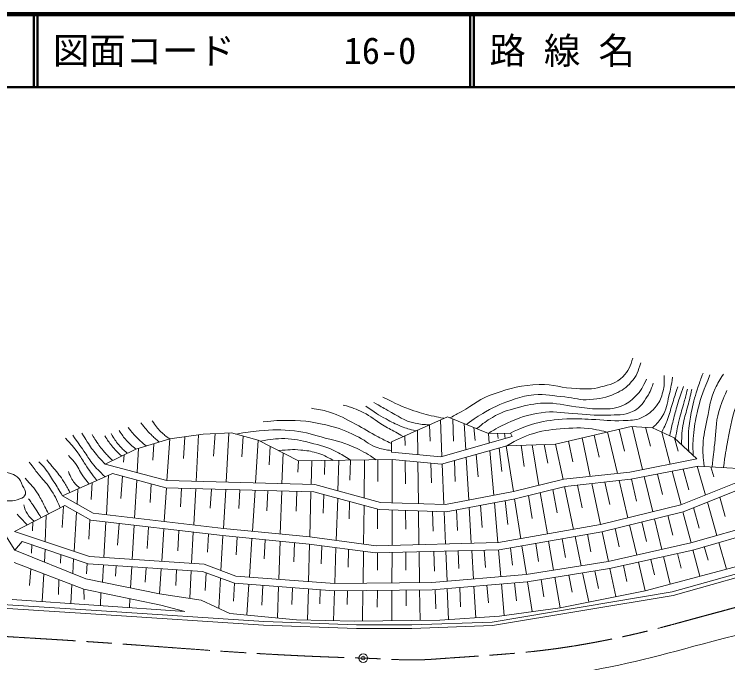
# Model space of a CAD drawing. Units: millimetres, scale not verified. Extents: x 40000 to 680000, y 20000 to 380000.
# Drawn here: x 115061 to 213136, y 290873 to 380000 of the extents above; entities that cross this region are included whole.
import ezdxf
from ezdxf.enums import TextEntityAlignment as Align

# ---------------------------------------------------------------- set-up
doc = ezdxf.new("R2010")
doc.units = ezdxf.units.MM
doc.header["$LTSCALE"] = 1000
doc.header["$PDMODE"] = 32
doc.header["$PDSIZE"] = 500
doc.linetypes.add('CHAIN', pattern=[18.5, 12, -1.5, 3.5, -1.5])
for name, color, linetype, lineweight in [('M-BGD', 7, 'Continuous', 13), ('M-BMK', 2, 'CHAIN', 13), ('M-BMK-SRVR', 3, 'Continuous', 13), ('M-TTL', 2, 'Continuous', 140), ('M-TTL-LINE', 7, 'Continuous', 50), ('M-TTL-TXT', 7, 'Continuous', 13)]:
    doc.layers.add(name, color=color, linetype=linetype, lineweight=lineweight)
doc.styles.add('ＭＳ ゴシック', font='')
doc.styles.get('ＭＳ ゴシック').set_extended_font_data('MS Gothic')

msp = doc.modelspace()

# ---------------------------------------------------------------- linework, layer by layer
at = {"layer": 'M-BGD'}
for p, q in [((166898, 321223), (174602, 324692)), ((174602, 324692), (180236, 322402)), ((173642, 324259), (173848, 319219)), ((175330, 324396), (175458, 321324)), ((176898, 323758), (177115, 320145)), ((170471, 322831), (170517, 319478)), ((172142, 323584), (172218, 321313)), ((178249, 323210), (178396, 321419)), ((189482, 320912), (199841, 323347)), ((198232, 322968), (198962, 319942)), ((199841, 323347), (202812, 323174)), ((200007, 323337), (201436, 317424)), ((201855, 323230), (202510, 320629)), ((202812, 323174), (205756, 321793)), ((136433, 321628), (141037, 322307)), ((138487, 321931), (138306, 318957)), ((140404, 322214), (140053, 315796)), ((141037, 322307), (144938, 322452)), ((142657, 322367), (142460, 319276)), ((144575, 322439), (144180, 315682)), ((144938, 322452), (148603, 321459)), ((146523, 322023), (146355, 319186)), ((168769, 322065), (168779, 320737)), ((180236, 322402), (183289, 322438)), ((180236, 322402), (180353, 321063)), ((181480, 322417), (181563, 321689)), ((182432, 322428), (182547, 321685)), ((183289, 322438), (183490, 321952)), ((193120, 321767), (194243, 316482)), ((194774, 322155), (195451, 319133)), ((196625, 322591), (197974, 316892)), ((204084, 322577), (205244, 318171)), ((205756, 321793), (208901, 318889)), ((205827, 321727), (206320, 319935)), ((131780, 320247), (136433, 321628)), ((134242, 320978), (134103, 318729)), ((136433, 321628), (136056, 315906)), ((148603, 321459), (148222, 315571)), ((148603, 321459), (154111, 318616)), ((166939, 319824), (166898, 321223)), ((182749, 320703), (189482, 320912)), ((184739, 320764), (185174, 317845)), ((186232, 320811), (187190, 315245)), ((187905, 320863), (188388, 318315)), ((190500, 316056), (189482, 320912)), ((191250, 321327), (191830, 318472)), ((127549, 318181), (131780, 320247)), ((132150, 320357), (131957, 316998)), ((150223, 320623), (150092, 318062)), ((180441, 320048), (180977, 313874)), ((181708, 320408), (182076, 317175)), ((182702, 320689), (183683, 314386)), ((130160, 319456), (130086, 318435)), ((152004, 319704), (151860, 315471)), ((154111, 318616), (167011, 318812)), ((163224, 318755), (163156, 313512)), ((165028, 318782), (165020, 315793)), ((167011, 318812), (167000, 312858)), ((177177, 319123), (177531, 313221)), ((178553, 319513), (178809, 316402)), ((154111, 318616), (154041, 317054)), ((155953, 318644), (155866, 315361)), ((157774, 318672), (157704, 316757)), ((159697, 318701), (159552, 314486)), ((161263, 318725), (161204, 315947)), ((168795, 318640), (168819, 315448)), ((170532, 318472), (170612, 312741)), ((172319, 318299), (172409, 315619)), ((173890, 318192), (174117, 312628)), ((175568, 318668), (175688, 315783)), ((208954, 317881), (210073, 313921)), ((209093, 317908), (218609, 317325)), ((210812, 317803), (211210, 316433)), ((121685, 313796), (128562, 316873)), ((203472, 316804), (204179, 313999)), ((205499, 317202), (206715, 312582)), ((206990, 317495), (207770, 314655)), ((128024, 316632), (127720, 311210)), ((129947, 316502), (129727, 313449)), ((131898, 315979), (131597, 310758)), ((198206, 315911), (199417, 310790)), ((199889, 316101), (200617, 313086)), ((201671, 316451), (202835, 311629)), ((125780, 315628), (125638, 313322)), ((133898, 315442), (133740, 312892)), ((135990, 314908), (135686, 310281)), ((138057, 314851), (137902, 312290)), ((191937, 309206), (190706, 315077)), ((192478, 315283), (193111, 312167)), ((194452, 315499), (195650, 309865)), ((196222, 315694), (196912, 312616)), ((123817, 314750), (123688, 312668)), ((139998, 314797), (139725, 309810)), ((142170, 314737), (142005, 312138)), ((144121, 314684), (143808, 309334)), ((146085, 314630), (145933, 312064)), ((148158, 314573), (147794, 308947)), ((149911, 314524), (149769, 311764)), ((151826, 314471), (151625, 308575)), ((153922, 314414), (153800, 311724)), ((155840, 314361), (155677, 308181)), ((157603, 313977), (157511, 311435)), ((185768, 313867), (186243, 310682)), ((187360, 314257), (188339, 308569)), ((189076, 314678), (189686, 311456)), ((159517, 313460), (159318, 307693)), ((161141, 313021), (161091, 310671)), ((181065, 312872), (181542, 307379)), ((182534, 313150), (182906, 309879)), ((183836, 313397), (184688, 307923)), ((210346, 312953), (211643, 308362)), ((212028, 313624), (212800, 310973)), ((115097, 308925), (122000, 312471)), ((121819, 312378), (121661, 309471)), ((163142, 312480), (163073, 307189)), ((165008, 311976), (165000, 309256)), ((175850, 311885), (175967, 309057)), ((177592, 312215), (177888, 307287)), ((179130, 312506), (179380, 309478)), ((208445, 312195), (209221, 309372)), ((119461, 311167), (119325, 307501)), ((123619, 311560), (123284, 306168)), ((166998, 311858), (166990, 307014)), ((168847, 311798), (168866, 309249)), ((170626, 311740), (170690, 307107)), ((172540, 311678), (172631, 308961)), ((174158, 311626), (174338, 307198)), ((204907, 311108), (205586, 308408)), ((206970, 311615), (208095, 307342)), ((117609, 310216), (117565, 309008)), ((125465, 310520), (125301, 307845)), ((127664, 310210), (127390, 305322)), ((129478, 309998), (129265, 307041)), ((201307, 310224), (201956, 307537)), ((203070, 310657), (204088, 306443)), ((131539, 309758), (131268, 305063)), ((133531, 309526), (133349, 306595)), ((135620, 309282), (135324, 304794)), ((137705, 309039), (137535, 306244)), ((197649, 309326), (198219, 306784)), ((199648, 309817), (200629, 305668)), ((115154, 306353), (113678, 308702)), ((139671, 308810), (139436, 304520)), ((141777, 308564), (141617, 306055)), ((143750, 308335), (143469, 303549)), ((145700, 308146), (145555, 305694)), ((192988, 304198), (192143, 308227)), ((193850, 308529), (194337, 306128)), ((195858, 308886), (196728, 304794)), ((116147, 307516), (115154, 306353)), ((117493, 307063), (117452, 305941)), ((147730, 307948), (147387, 302639)), ((149565, 307770), (149431, 305166)), ((151591, 307573), (151413, 302332)), ((153604, 307378), (153486, 304752)), ((155651, 307176), (155515, 302020)), ((186752, 307273), (187120, 304809)), ((188509, 307584), (189195, 303595)), ((190357, 307911), (190845, 305334)), ((211915, 307399), (212956, 303714)), ((115154, 306353), (124919, 302403)), ((119287, 306459), (119222, 304708)), ((157348, 306948), (157257, 304457)), ((159283, 306689), (159113, 301749)), ((161002, 306458), (160950, 304012)), ((163060, 306182), (163003, 301791)), ((166988, 306014), (166980, 301834)), ((168890, 306061), (168908, 303603)), ((170704, 306107), (170763, 301875)), ((172725, 306158), (172816, 303446)), ((174379, 306199), (174547, 302071)), ((176084, 306242), (176185, 303806)), ((177948, 306288), (178182, 302380)), ((179639, 306331), (179835, 303948)), ((181629, 306381), (181949, 302700)), ((183272, 306656), (183540, 304304)), ((184841, 306934), (185453, 303000)), ((208349, 306375), (209304, 302749)), ((209920, 306826), (210433, 304957)), ((121458, 305728), (121395, 304565)), ((123220, 305134), (123096, 303141)), ((164991, 305964), (164984, 303611)), ((201790, 300763), (220326, 305662)), ((202550, 305074), (203056, 302976)), ((204323, 305471), (205240, 301675)), ((206219, 305895), (206727, 303876)), ((124642, 301003), (115025, 304653)), ((125095, 304503), (125008, 303090)), ((127334, 304323), (127201, 301939)), ((129061, 304208), (128956, 302749)), ((131211, 304065), (131043, 301157)), ((198791, 304231), (199284, 302029)), ((200859, 304695), (201790, 300763)), ((117318, 303783), (117165, 301496)), ((119112, 303102), (118909, 299278)), ((133184, 303934), (133059, 301931)), ((135258, 303796), (135031, 300346)), ((137378, 303655), (137248, 301507)), ((139381, 303521), (139174, 299724)), ((141437, 303238), (141281, 300792)), ((194032, 299221), (193193, 303219)), ((194874, 303486), (195360, 301093)), ((196936, 303816), (197755, 299961)), ((121177, 302318), (121130, 300235)), ((124919, 302403), (135031, 300346)), ((143408, 302505), (143166, 298361)), ((187492, 302312), (187846, 299938)), ((189365, 302610), (190083, 298436)), ((191302, 302918), (191742, 300594)), ((122964, 301640), (122839, 299007)), ((145324, 301793), (145179, 299356)), ((147322, 301641), (147050, 297434)), ((149243, 301494), (149105, 298790)), ((151379, 301332), (151233, 297036)), ((153324, 301184), (153221, 298893)), ((176293, 301216), (176404, 298538)), ((178242, 301382), (178502, 297062)), ((180034, 301534), (180236, 299087)), ((182035, 301704), (182411, 297379)), ((183818, 301855), (184101, 299372)), ((185607, 302012), (186245, 297907)), ((135206, 298774), (124642, 301003)), ((124642, 301003), (124684, 299541)), ((126969, 300512), (126912, 298726)), ((135031, 300346), (140734, 299490)), ((155488, 301019), (155375, 296746)), ((157128, 300894), (157059, 298984)), ((159078, 300748), (158937, 296650)), ((160881, 300768), (160841, 298880)), ((162990, 300791), (162935, 296587)), ((164975, 300812), (164969, 298495)), ((166979, 300834), (166971, 296637)), ((168929, 300855), (168945, 298680)), ((170777, 300875), (170836, 296685)), ((172900, 300928), (172989, 298265)), ((174588, 301071), (174762, 296803)), ((190083, 298436), (201790, 300763)), ((114763, 299564), (138526, 297926)), ((130941, 299674), (130923, 298450)), ((140734, 299490), (144675, 297660)), ((138526, 297926), (135206, 298774)), ((181749, 297288), (190083, 298436)), ((144675, 297660), (153835, 296788)), ((173544, 296718), (181749, 297288)), ((153835, 296788), (161816, 296573)), ((161816, 296573), (173544, 296718))]:
    msp.add_line(p, q, dxfattribs=at)
for points in [[(166939, 319824), (173680, 319172), (183490, 321952)], [(167011, 318812), (173771, 318158), (182749, 320703)], [(127549, 318181), (136026, 315907), (156366, 315347), (165382, 312911), (174353, 312620), (183693, 314388), (190612, 316084), (199686, 317080), (208901, 318889)], [(128562, 316873), (135880, 314911), (156219, 314350), (165233, 311915), (174431, 311617), (183905, 313410), (190787, 315097), (199837, 316091), (209093, 317908)], [(121685, 313796), (125901, 311422), (143807, 309334), (155692, 308180), (164792, 306959), (181630, 307381), (195635, 309861), (206712, 312581), (218609, 317325)], [(122000, 312471), (125586, 310452), (143701, 308340), (155577, 307186), (164738, 305957), (181730, 306383), (195842, 308882), (207018, 311626), (218616, 316251)], [(115097, 308925), (125404, 305454), (141170, 304405), (145537, 302779), (159080, 301748), (172447, 301893), (185423, 302995), (196716, 304791), (208069, 307334), (217435, 310026), (227937, 315355)], [(116147, 307516), (125208, 304465), (140958, 303417), (145320, 301793), (159047, 300748), (172495, 300893), (185544, 302002), (196904, 303809), (208317, 306365), (217803, 309091), (227544, 314034)], [(74360, 300915), (100507, 299190), (127003, 297517), (149331, 296031), (162113, 295560), (169721, 295584), (180795, 295972), (205621, 300111), (220233, 304218), (227166, 306426), (236798, 309225)], [(74392, 301414), (100539, 299689), (127036, 298016), (149357, 296530), (162121, 296060), (169712, 296084), (180745, 296470), (205512, 300599), (220089, 304697), (227020, 306904), (236538, 309670)]]:
    msp.add_lwpolyline(points, dxfattribs=at)
for points, knots in [([(212542, 317697), (212786, 319496), (212873, 320006), (213162, 321473), (213573, 323557), (213710, 324774), (214507, 326743), (215207, 328475), (215955, 329307), (217223, 330678), (219322, 332946), (220758, 334012), (223384, 335639), (226243, 337409), (227898, 338460), (231126, 339401), (233946, 340223), (235660, 340375), (238595, 340273), (241261, 340181), (242708, 339623), (245315, 339060), (248087, 338462), (249577, 337861), (252348, 337261), (254983, 336691), (256472, 336335), (259163, 336171), (260269, 336103), (260952, 335862), (261998, 336225), (263555, 336767), (264435, 337192), (265706, 338243), (266576, 338962), (266915, 339309), (267723, 340314)], [0, 0, 0, 0, 1, 1, 1, 2, 2, 2, 3, 3, 3, 4, 4, 4, 5, 5, 5, 6, 6, 6, 7, 7, 7, 8, 8, 8, 9, 9, 9, 10, 10, 10, 11, 11, 11, 12, 12, 12, 12]), ([(174984, 324537), (175725, 324945), (175911, 325047), (176505, 325374), (178265, 326342), (179110, 327204), (181012, 327846), (183361, 328638), (184756, 329006), (187232, 329100), (189244, 329176), (190345, 328606), (192357, 328555), (193659, 328521), (194432, 328411), (195683, 328773), (196946, 329138), (197819, 329248), (198736, 330190), (199527, 331002), (199756, 331620), (200099, 332753)], [0, 0, 0, 0, 1, 1, 1, 2, 2, 2, 3, 3, 3, 4, 4, 4, 5, 5, 5, 6, 6, 6, 7, 7, 7, 7]), ([(177230, 323623), (178382, 324493), (178772, 324751), (179830, 325362), (181331, 326229), (182263, 326562), (183901, 327131), (184879, 327471), (185463, 327584), (186493, 327688), (188154, 327857), (189094, 327538), (190758, 327398), (192095, 327285), (192838, 326915), (194175, 327034), (195571, 327159), (196397, 327268), (197667, 327861), (198634, 328313), (199181, 328657), (199884, 329460), (200645, 330330), (200813, 330917), (201193, 332114)], [0, 0, 0, 0, 1, 1, 1, 2, 2, 2, 3, 3, 3, 4, 4, 4, 5, 5, 5, 6, 6, 6, 7, 7, 7, 8, 8, 8, 8]), ([(207788, 319916), (207723, 321400), (207685, 321865), (207801, 323106), (207892, 324088), (207992, 324635), (208188, 325601), (208448, 326882), (208678, 327582), (209085, 328824), (209325, 329558), (209408, 329806), (209739, 330690)], [0, 0, 0, 0, 1, 1, 1, 2, 2, 2, 3, 3, 3, 4, 4, 4, 4]), ([(209896, 317859), (209736, 319205), (209702, 319662), (209745, 320819), (209798, 322242), (210038, 323023), (210327, 324417), (210666, 326056), (210696, 327050), (211417, 328561), (211798, 329358), (211964, 329684), (212544, 330523)], [0, 0, 0, 0, 1, 1, 1, 2, 2, 2, 3, 3, 3, 4, 4, 4, 4]), ([(178644, 323049), (179560, 323819), (179902, 324066), (180794, 324586), (182018, 325299), (182800, 325549), (184170, 325910), (185612, 326291), (186443, 326501), (187934, 326557), (189636, 326620), (190570, 326218), (192263, 326040), (193486, 325911), (194168, 325751), (195397, 325749), (196613, 325747), (197353, 325705), (198485, 326149), (199360, 326492), (199803, 326845), (200472, 327506), (201238, 328262), (201441, 328750), (201950, 329832)], [0, 0, 0, 0, 1, 1, 1, 2, 2, 2, 3, 3, 3, 4, 4, 4, 5, 5, 5, 6, 6, 6, 7, 7, 7, 8, 8, 8, 8]), ([(183289, 322438), (184754, 323134), (185270, 323348), (186607, 323732), (188281, 324211), (189281, 324247), (191017, 324378), (192336, 324477), (193080, 324344), (194402, 324311), (196106, 324269), (197062, 324056), (198763, 324166), (199746, 324229), (200379, 324086), (201259, 324529), (202196, 325001), (202730, 325361), (203363, 326197), (203858, 326850), (204000, 327324), (204211, 328115), (204437, 328960), (204422, 329355), (204405, 330345)], [0, 0, 0, 0, 1, 1, 1, 2, 2, 2, 3, 3, 3, 4, 4, 4, 5, 5, 5, 6, 6, 6, 7, 7, 7, 8, 8, 8, 8]), ([(202812, 323174), (203469, 323775), (203713, 324055), (204142, 324729), (204761, 325704), (204783, 326419), (205062, 327540), (205310, 328530), (205370, 328897), (205547, 330108)], [0, 0, 0, 0, 1, 1, 1, 2, 2, 2, 3, 3, 3, 3]), ([(208376, 319374), (208340, 320827), (208332, 321285), (208455, 322500), (208582, 323754), (208745, 324448), (209036, 325674), (209490, 327585), (209811, 328254), (210684, 330423)], [0, 0, 0, 0, 1, 1, 1, 2, 2, 2, 3, 3, 3, 3]), ([(180236, 322402), (181373, 323117), (181770, 323319), (182807, 323800), (184538, 324603), (185593, 324929), (187476, 325238), (189168, 325516), (190151, 325180), (191866, 325119), (193712, 325053), (194745, 324827), (196591, 324901), (197956, 324956), (198806, 324833), (200056, 325385), (200974, 325791), (201327, 326352), (201897, 327178), (202415, 327927), (202561, 328318), (202891, 329287)], [0, 0, 0, 0, 1, 1, 1, 2, 2, 2, 3, 3, 3, 4, 4, 4, 5, 5, 5, 6, 6, 6, 7, 7, 7, 7]), ([(204084, 322577), (204521, 323495), (204651, 323767), (204941, 324559), (205234, 325358), (205317, 325832), (205571, 326643), (205836, 327489), (205927, 327758), (206274, 328800)], [0, 0, 0, 0, 1, 1, 1, 2, 2, 2, 3, 3, 3, 3]), ([(205156, 322074), (205381, 323089), (205441, 323356), (205644, 324172), (205857, 325027), (205972, 325508), (206226, 326353), (206519, 327330), (206643, 327655), (207074, 328824)], [0, 0, 0, 0, 1, 1, 1, 2, 2, 2, 3, 3, 3, 3]), ([(205948, 321616), (206164, 322884), (206223, 323242), (206468, 324269), (206698, 325234), (206891, 325758), (207146, 326716), (207330, 327406), (207388, 327626), (207607, 328485)], [0, 0, 0, 0, 1, 1, 1, 2, 2, 2, 3, 3, 3, 3]), ([(206776, 320851), (206829, 322248), (206827, 322699), (207049, 323857), (207225, 324770), (207429, 325257), (207655, 326159), (207883, 327065), (207951, 327357), (208213, 328485)], [0, 0, 0, 0, 1, 1, 1, 2, 2, 2, 3, 3, 3, 3]), ([(211010, 317790), (211158, 319343), (211201, 319748), (211344, 321001), (211542, 322722), (211448, 323733), (211926, 325398), (212257, 326552), (212426, 327004), (213016, 328270)], [0, 0, 0, 0, 1, 1, 1, 2, 2, 2, 3, 3, 3, 3]), ([(172142, 323584), (171273, 323586), (170941, 323646), (170188, 323794), (168588, 324108), (167842, 324789), (166408, 325563), (165650, 325971), (165390, 326111), (164494, 326653)], [0, 0, 0, 0, 1, 1, 1, 2, 2, 2, 3, 3, 3, 3]), ([(165729, 327380), (167679, 326420), (168267, 326083), (169994, 325514), (171067, 325161), (171678, 324984), (172781, 324739), (173297, 324624), (173473, 324583), (174108, 324469)], [0, 0, 0, 0, 1, 1, 1, 2, 2, 2, 3, 3, 3, 3]), ([(166904, 321011), (166020, 321430), (165784, 321551), (165075, 321916), (163839, 322553), (163212, 323029), (161973, 323661), (160557, 324382), (159804, 324926), (158274, 325357), (157369, 325612), (157003, 325699), (155916, 325841)], [0, 0, 0, 0, 1, 1, 1, 2, 2, 2, 3, 3, 3, 4, 4, 4, 4]), ([(160277, 326290), (161568, 325914), (162007, 325778), (163040, 325272), (164141, 324732), (164632, 324211), (165681, 323576), (166377, 323154), (166797, 322970), (167498, 322558), (167896, 322324), (168025, 322248), (168512, 321950)], [0, 0, 0, 0, 1, 1, 1, 2, 2, 2, 3, 3, 3, 4, 4, 4, 4]), ([(170255, 322734), (169309, 322978), (169014, 323060), (168249, 323358), (167405, 323686), (166963, 323945), (166165, 324375), (165042, 324981), (164676, 325253), (163403, 326120)], [0, 0, 0, 0, 1, 1, 1, 2, 2, 2, 3, 3, 3, 3]), ([(134980, 321197), (134439, 321662), (134286, 321805), (133868, 322223), (133270, 322820), (133089, 323063), (132446, 323854)], [0, 0, 0, 0, 1, 1, 1, 2, 2, 2, 2]), ([(136433, 321628), (135851, 322038), (135661, 322187), (135225, 322611), (134680, 323139), (134518, 323399), (134013, 324129)], [0, 0, 0, 0, 1, 1, 1, 2, 2, 2, 2]), ([(149288, 323968), (150912, 324173), (151457, 324191), (152850, 324186), (155159, 324176), (156468, 323931), (158702, 323350), (160225, 322953), (161036, 322558), (162446, 321859), (163497, 321339), (163944, 320733), (165067, 320395), (165777, 320181), (166095, 320116), (166933, 320048)], [0, 0, 0, 0, 1, 1, 1, 2, 2, 2, 3, 3, 3, 4, 4, 4, 5, 5, 5, 5]), ([(131780, 320247), (131161, 320735), (130952, 320901), (130502, 321401), (130049, 321905), (129906, 322134), (129484, 322806)], [0, 0, 0, 0, 1, 1, 1, 2, 2, 2, 2]), ([(133210, 320672), (132618, 321143), (132439, 321294), (131988, 321740), (131450, 322272), (131284, 322498), (130728, 323210)], [0, 0, 0, 0, 1, 1, 1, 2, 2, 2, 2]), ([(145505, 322298), (147006, 322575), (147471, 322634), (148742, 322746), (150622, 322911), (151695, 322918), (153572, 322730), (155266, 322560), (156178, 322206), (157821, 321760), (159516, 321301), (160510, 321115), (162092, 320351), (163194, 319818), (163612, 319579), (164804, 318779)], [0, 0, 0, 0, 1, 1, 1, 2, 2, 2, 3, 3, 3, 4, 4, 4, 5, 5, 5, 5]), ([(182749, 320703), (184349, 321603), (184942, 321927), (186468, 322391), (188062, 322876), (189023, 322910), (190684, 323045), (192402, 323184), (193402, 323224), (195094, 322900), (195657, 322792), (195878, 322760), (196524, 322567)], [0, 0, 0, 0, 1, 1, 1, 2, 2, 2, 3, 3, 3, 4, 4, 4, 4]), ([(126403, 315907), (125636, 316954), (125425, 317231), (124839, 318108), (124416, 318739), (124226, 319125), (123785, 319743), (123193, 320571), (122934, 320836), (122113, 321742)], [0, 0, 0, 0, 1, 1, 1, 2, 2, 2, 3, 3, 3, 3]), ([(127554, 316422), (126683, 317262), (126398, 317515), (125772, 318314), (125289, 318929), (125079, 319319), (124633, 319961), (124040, 320815), (123851, 321082), (123106, 322142)], [0, 0, 0, 0, 1, 1, 1, 2, 2, 2, 3, 3, 3, 3]), ([(127549, 318181), (126964, 318765), (126793, 318947), (126353, 319477), (125811, 320129), (125557, 320535), (125093, 321246), (124800, 321694), (124703, 321846), (124366, 322409)], [0, 0, 0, 0, 1, 1, 1, 2, 2, 2, 3, 3, 3, 3]), ([(128588, 318688), (128042, 319190), (127879, 319350), (127468, 319816), (126953, 320399), (126704, 320763), (126280, 321415), (126074, 321732), (126002, 321841), (125772, 322239)], [0, 0, 0, 0, 1, 1, 1, 2, 2, 2, 3, 3, 3, 3]), ([(129815, 319287), (129154, 319901), (128936, 320093), (128461, 320688), (128053, 321199), (127919, 321407), (127516, 322069)], [0, 0, 0, 0, 1, 1, 1, 2, 2, 2, 2]), ([(130594, 319668), (130028, 320159), (129846, 320327), (129430, 320809), (128951, 321367), (128810, 321618), (128364, 322360)], [0, 0, 0, 0, 1, 1, 1, 2, 2, 2, 2]), ([(148900, 321306), (150380, 321597), (150924, 321696), (152234, 321672), (153620, 321646), (154390, 321429), (155739, 321106), (157193, 320759), (158028, 320544), (159358, 319862), (160129, 319467), (160426, 319302), (161263, 318725)], [0, 0, 0, 0, 1, 1, 1, 2, 2, 2, 3, 3, 3, 4, 4, 4, 4]), ([(151384, 320023), (152785, 320149), (153256, 320222), (154447, 320105), (155294, 320021), (155777, 319969), (156595, 319733), (157552, 319458), (157910, 319243), (158920, 318689)], [0, 0, 0, 0, 1, 1, 1, 2, 2, 2, 3, 3, 3, 3]), ([(122711, 314255), (122352, 314971), (122232, 315184), (121876, 315751), (121391, 316524), (121042, 316906), (120471, 317617), (120109, 318068), (119988, 318216), (119526, 318756)], [0, 0, 0, 0, 1, 1, 1, 2, 2, 2, 3, 3, 3, 3]), ([(125343, 315433), (124925, 315948), (124811, 316103), (124493, 316551), (123980, 317275), (123877, 317809), (123306, 318489), (123013, 318838), (122897, 318974), (122506, 319337)], [0, 0, 0, 0, 1, 1, 1, 2, 2, 2, 3, 3, 3, 3]), ([(112926, 318564), (112699, 318361), (112431, 318147), (112490, 317813), (112539, 317535), (112703, 317391), (112951, 317255), (113460, 316976), (113850, 317114), (114404, 316940), (114837, 316805), (115101, 316724), (115446, 316432), (115878, 316067), (115960, 315708), (116198, 315196), (116399, 314761), (116664, 314505), (116585, 314033), (116521, 313649), (116186, 313544), (115834, 313378), (114851, 312917), (114142, 313245), (113072, 313063), (112039, 312889), (111680, 312798), (110455, 312482)], [0, 0, 0, 0, 1, 1, 1, 2, 2, 2, 3, 3, 3, 4, 4, 4, 5, 5, 5, 6, 6, 6, 7, 7, 7, 8, 8, 8, 9, 9, 9, 9]), ([(121385, 312156), (120812, 313434), (120635, 313871), (119962, 314855), (119404, 315671), (118976, 316041), (118363, 316817), (117874, 317437), (117718, 317638), (117127, 318417)], [0, 0, 0, 0, 1, 1, 1, 2, 2, 2, 3, 3, 3, 3]), ([(121685, 313796), (121126, 314744), (120977, 314998), (120495, 315751), (120028, 316481), (119810, 316923), (119259, 317593), (118961, 317955), (118852, 318087), (118460, 318489)], [0, 0, 0, 0, 1, 1, 1, 2, 2, 2, 3, 3, 3, 3]), ([(124069, 314863), (123538, 315381), (123320, 315560), (122991, 316115), (122762, 316501), (122682, 316671), (122506, 317157)], [0, 0, 0, 0, 1, 1, 1, 2, 2, 2, 2]), ([(119755, 311318), (119523, 311804), (119459, 311931), (119261, 312320), (118914, 313005), (118735, 313400), (118325, 314049), (117735, 314979), (117423, 315279), (116546, 316236)], [0, 0, 0, 0, 1, 1, 1, 2, 2, 2, 3, 3, 3, 3]), ([(118753, 310803), (118457, 311258), (118383, 311373), (118147, 311739), (117875, 312161), (117741, 312410), (117452, 312821), (117286, 313058), (117230, 313137), (117016, 313419)], [0, 0, 0, 0, 1, 1, 1, 2, 2, 2, 3, 3, 3, 3]), ([(117815, 310321), (117357, 310709), (117166, 310869), (116879, 311319), (116598, 311759), (116530, 311991), (116370, 312555)], [0, 0, 0, 0, 1, 1, 1, 2, 2, 2, 2]), ([(136589, 289384), (144488, 288680), (146637, 288525), (153091, 288202), (161472, 287783), (166187, 287476), (174572, 287830), (181322, 288115), (185130, 288284), (191800, 289356), (199461, 290589), (203642, 291887), (211155, 293827), (219706, 296035), (224348, 297817), (232895, 300042), (240354, 301984), (244491, 303344), (252099, 304581), (258252, 305581), (261741, 305952), (267965, 306299), (272463, 306549), (274993, 306694), (279496, 306544), (282196, 306454), (283123, 306414), (286399, 306136)], [0, 0, 0, 0, 1, 1, 1, 2, 2, 2, 3, 3, 3, 4, 4, 4, 5, 5, 5, 6, 6, 6, 7, 7, 7, 8, 8, 8, 9, 9, 9, 9])]:
    msp.add_open_spline(points, degree=3, knots=knots, dxfattribs=at)
msp.add_open_spline([(116838, 309820), (116152, 310546), (116152, 310546), (115465, 311273)], degree=3, dxfattribs=at)
at = {"layer": 'M-BMK'}
msp.add_open_spline([(74579, 296990), (85196, 296285), (87865, 296109), (96382, 295565), (105771, 294966), (111031, 294648), (120422, 294075), (137065, 293060), (146365, 291975), (163033, 291503), (166870, 291394), (169032, 291092), (172860, 291373), (182123, 292053), (187385, 292177), (196495, 293990), (202177, 295120), (205292, 296075), (210888, 297575), (218196, 299532), (222247, 300786), (229534, 302822), (236063, 304646), (239628, 306046), (246258, 307456), (252100, 308699), (255432, 309210), (261386, 309690), (268447, 310260), (272444, 310414), (279518, 310039), (288699, 309552), (293802, 308722), (302950, 307806)], degree=3, knots=[0, 0, 0, 0, 1, 1, 1, 2, 2, 2, 3, 3, 3, 4, 4, 4, 5, 5, 5, 6, 6, 6, 7, 7, 7, 8, 8, 8, 9, 9, 9, 10, 10, 10, 11, 11, 11, 11], dxfattribs=at)
at = {"layer": 'M-BMK-SRVR'}
msp.add_circle((163033, 291503), 600, dxfattribs=at)
msp.add_point((163033, 291503), dxfattribs=at)
at = {"layer": 'M-TTL'}
msp.add_line((680000, 380000), (40000, 380000), dxfattribs=at)
at = {"layer": 'M-TTL-LINE'}
for p, q in [((117750, 380000), (117750, 370000)), ((118250, 380000), (118250, 370000)), ((177750, 380000), (177750, 370000)), ((178250, 380000), (178250, 370000)), ((40000, 370000), (680000, 370000))]:
    msp.add_line(p, q, dxfattribs=at)

# ---------------------------------------------------------------- texts
at = {"layer": 'M-TTL-TXT', "style": 'ＭＳ ゴシック'}
for s, p in [('図面コード      16-0', (120380, 375000)), ('路 線 名      一般県道豊田三隅線', (180380, 375000))]:
    msp.add_text(s, height=3666, dxfattribs=at).set_placement(p, align=Align.MIDDLE_LEFT)

doc.saveas('drawing.dxf')
